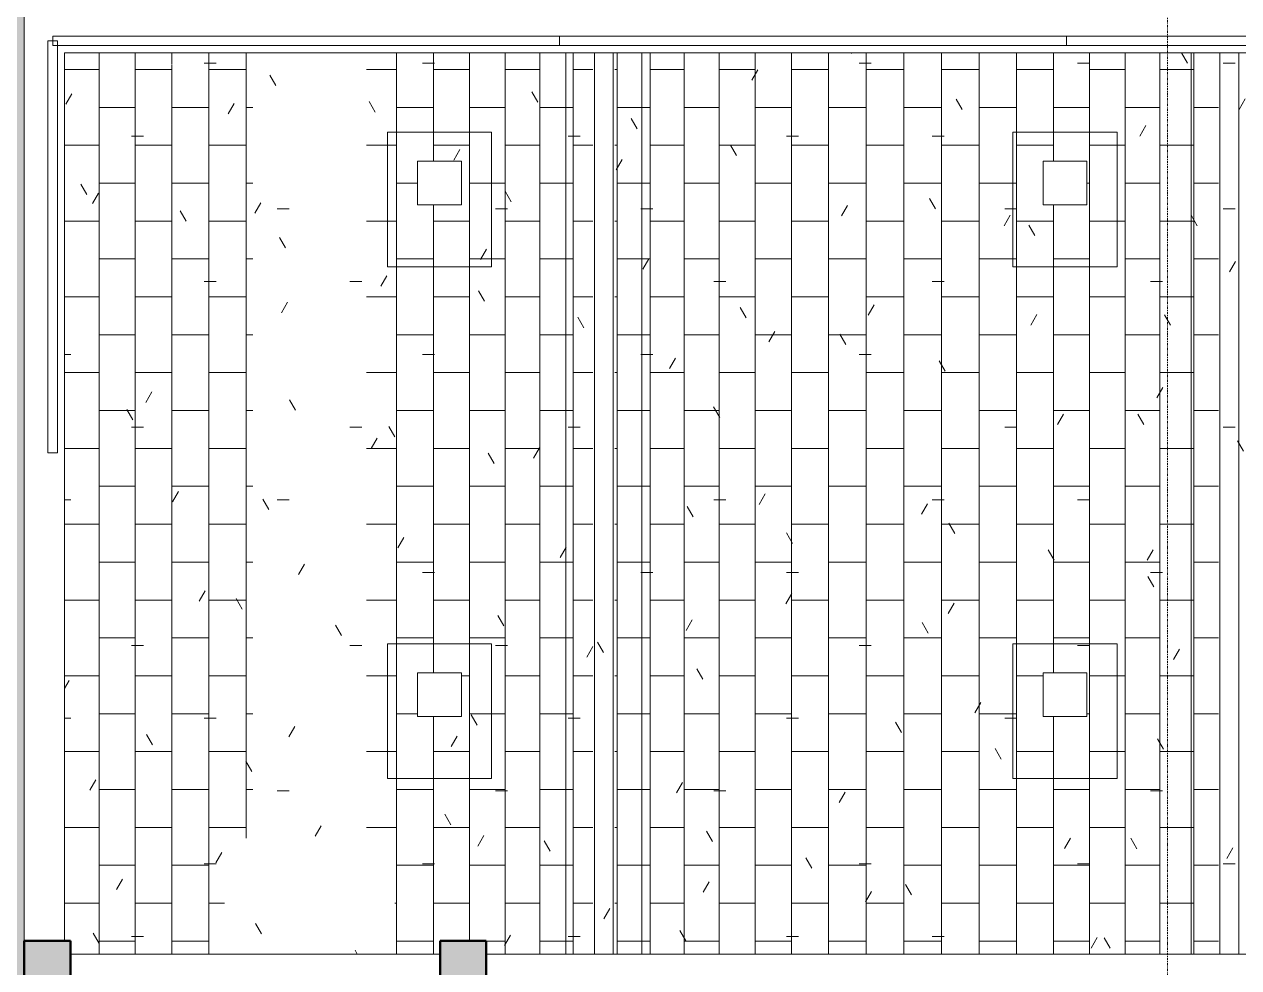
# Model space of a CAD drawing. Header units: inches. Extents: x -956 to 966, y -1111 to 895.
# Drawn here: x -211 to -82.8, y -149.2 to -49.6 of the extents above; entities that cross this region are included whole.
import ezdxf

# ---------------------------------------------------------------- set-up
doc = ezdxf.new("R2010")
doc.units = ezdxf.units.IN
doc.header["$MEASUREMENT"] = 0
doc.linetypes.add('Grid Line 1_4_', pattern=[0.4375, 0.25, -0.0625, 0.0625, -0.0625])
for name, color, linetype, lineweight in [('A-CLNG', 13, 'Continuous', 13), ('A-CLNG-PATT', 13, 'Continuous', 13), ('A-GLAZ-CURT', 52, 'Continuous', 9), ('A-WALL-PATT', 111, 'Continuous', 13), ('E-LITE-EQPM', 33, 'Continuous', 9), ('I-WALL', 2, 'Continuous', 13), ('S-GRID', 1, 'Continuous', 9)]:
    doc.layers.add(name, color=color, linetype=linetype, lineweight=lineweight)
pattern_1 = [(0, (0, 0), (30.72, 7.68), [1.267, -21.773, 1.267, -21.773, -122.88]), (0, (0, 0), (30.72, 7.68), [-46.08, 1.267, -44.813, 1.267, -21.773, -53.76]), (0, (0, 0), (30.72, 7.68), [-115.2, 1.267, -14.093, 1.267, -37.133]), (120, (11.52, 3.84), (-22.011075, 22.7643), [1.267, -21.773, 1.267, -21.773, -122.88]), (120, (11.52, 3.84), (-22.011075, 22.7643), [-46.08, 1.267, -44.813, 1.267, -21.773, -53.76]), (120, (11.52, 3.84), (-22.011075, 22.7643), [-115.2, 1.267, -14.093, 1.267, -37.133]), (240, (15.36, 19.2), (-8.708925, -30.4443), [1.267, -21.773, 1.267, -21.773, -122.88]), (240, (15.36, 19.2), (-8.708925, -30.4443), [-46.08, 1.267, -44.813, 1.267, -21.773, -53.76]), (240, (15.36, 19.2), (-8.708925, -30.4443), [-115.2, 1.267, -14.093, 1.267, -37.133])]

# ---------------------------------------------------------------- blocks, each defined once
blk = doc.blocks.new('System Panel - Glazed Centered-4346190-7TH FLOOR TELECOM OVERHEAD ROUTING PLAN')
at = {"layer": 'A-GLAZ-CURT', "color": 253, "lineweight": 13}
for p, q in [((-26.75, -0.5), (-26.75, 0.5)), ((-26.75, 0.5), (26.75, 0.5)), ((26.75, 0.5), (26.75, -0.5)), ((26.75, -0.5), (-26.75, -0.5))]:
    blk.add_line(p, q, dxfattribs=at)
blk = doc.blocks.new('System Panel - Glazed Centered-4615624-7TH FLOOR TELECOM OVERHEAD ROUTING PLAN')
at = {"layer": 'A-GLAZ-CURT', "color": 253, "lineweight": 13}
for p, q in [((-21.75, -0.5), (-21.75, 0.5)), ((-21.75, 0.5), (21.75, 0.5)), ((21.75, 0.5), (21.75, -0.5)), ((21.75, -0.5), (-21.75, -0.5))]:
    blk.add_line(p, q, dxfattribs=at)
blk = doc.blocks.new('Lighting - Recessed Square 4in Can - Not A Type - Load Type Catalog-2432636-7TH FLOOR TELECOM OVERHEAD ROUTING PLAN')
at = {"layer": 'E-LITE-EQPM', "color": 9}
for p, q in [((2.31, 2.31), (-2.31, 2.31)), ((-2.31, 2.31), (-2.31, -2.31)), ((2.31, -2.31), (2.31, 2.31)), ((-2.31, -2.31), (2.31, -2.31))]:
    blk.add_line(p, q, dxfattribs=at)
blk = doc.blocks.new('FP_1_54-7TH FLOOR TELECOM OVERHEAD ROUTING PLAN')
at = {"layer": 'A-CLNG-PATT', "color": 50}
for p, q in [((-203.08, -53.03), (-203.08, -52.62)), ((-203.08, -147.76), (-203.08, -53.04)), ((-199.29, -53.45), (-199.29, -52.62)), ((-199.29, -147.76), (-199.29, -53.48)), ((-195.42, -53.88), (-195.42, -52.62)), ((-191.5, -147.76), (-191.5, -52.62)), ((-187.55, -135.53), (-187.55, -52.62)), ((-171.69, -120.66), (-171.69, -52.62)), ((-167.8, -64.06), (-167.8, -52.62)), ((-163.98, -146.37), (-163.98, -52.62)), ((-160.23, -147.76), (-160.23, -52.62)), ((-156.58, -147.76), (-156.58, -52.62)), ((-153.05, -147.76), (-153.05, -52.62)), ((-206.73, -54.39), (-203.08, -54.39)), ((-199.29, -54.39), (-195.42, -54.39)), ((-195.42, -147.76), (-195.42, -53.93)), ((-191.5, -54.39), (-187.55, -54.39)), ((-174.86, -54.39), (-171.69, -54.39)), ((-167.8, -54.39), (-163.98, -54.39)), ((-160.23, -54.39), (-156.58, -54.39)), ((-153.05, -54.39), (-150.97, -54.39)), ((-203.08, -58.39), (-199.29, -58.39)), ((-195.42, -58.39), (-191.5, -58.39)), ((-187.55, -58.39), (-186.86, -58.39)), ((-171.69, -58.39), (-167.8, -58.39)), ((-163.98, -58.39), (-160.23, -58.39)), ((-156.58, -58.39), (-153.82, -58.39)), ((-153.82, -58.39), (-153.05, -58.39)), ((-206.73, -62.39), (-203.08, -62.39)), ((-199.29, -62.39), (-195.42, -62.39)), ((-191.5, -62.39), (-187.55, -62.39)), ((-174.86, -62.39), (-171.69, -62.39)), ((-167.8, -62.39), (-163.98, -62.39)), ((-160.23, -62.39), (-156.58, -62.39)), ((-153.05, -62.39), (-150.97, -62.39)), ((-203.08, -66.39), (-199.29, -66.39)), ((-195.42, -66.39), (-191.5, -66.39)), ((-187.55, -66.39), (-186.86, -66.39)), ((-171.69, -66.39), (-169.48, -66.39)), ((-163.98, -66.39), (-160.23, -66.39)), ((-156.58, -66.39), (-153.82, -66.39)), ((-153.82, -66.39), (-153.05, -66.39)), ((-167.8, -118.06), (-167.8, -68.68)), ((-206.73, -70.39), (-203.08, -70.39)), ((-199.29, -70.39), (-195.42, -70.39)), ((-191.5, -70.39), (-187.55, -70.39)), ((-174.86, -70.39), (-171.69, -70.39)), ((-167.8, -70.39), (-163.98, -70.39)), ((-160.23, -70.39), (-156.58, -70.39)), ((-153.05, -70.39), (-150.97, -70.39)), ((-203.08, -74.39), (-199.29, -74.39)), ((-195.42, -74.39), (-191.5, -74.39)), ((-187.55, -74.39), (-186.86, -74.39)), ((-171.69, -74.39), (-167.8, -74.39)), ((-163.98, -74.39), (-160.23, -74.39)), ((-156.58, -74.39), (-153.82, -74.39)), ((-153.82, -74.39), (-153.05, -74.39)), ((-206.73, -78.39), (-203.08, -78.39)), ((-199.29, -78.39), (-195.42, -78.39)), ((-191.5, -78.39), (-187.55, -78.39)), ((-174.86, -78.39), (-171.69, -78.39)), ((-167.8, -78.39), (-163.98, -78.39)), ((-160.23, -78.39), (-156.58, -78.39)), ((-153.05, -78.39), (-150.97, -78.39)), ((-203.08, -82.39), (-199.29, -82.39)), ((-195.42, -82.39), (-191.5, -82.39)), ((-187.55, -82.39), (-186.86, -82.39)), ((-171.69, -82.39), (-167.8, -82.39)), ((-163.98, -82.39), (-160.23, -82.39)), ((-156.58, -82.39), (-153.82, -82.39)), ((-153.82, -82.39), (-153.05, -82.39)), ((-206.73, -86.39), (-203.08, -86.39)), ((-199.29, -86.39), (-195.42, -86.39)), ((-191.5, -86.39), (-187.55, -86.39)), ((-174.86, -86.39), (-171.69, -86.39)), ((-167.8, -86.39), (-163.98, -86.39)), ((-160.23, -86.39), (-156.58, -86.39)), ((-153.05, -86.39), (-150.97, -86.39)), ((-203.08, -90.39), (-199.29, -90.39)), ((-195.42, -90.39), (-191.5, -90.39)), ((-187.55, -90.39), (-186.86, -90.39)), ((-171.69, -90.39), (-167.8, -90.39)), ((-163.98, -90.39), (-160.23, -90.39)), ((-156.58, -90.39), (-153.82, -90.39)), ((-153.82, -90.39), (-153.05, -90.39)), ((-206.73, -94.39), (-203.08, -94.39)), ((-199.29, -94.39), (-195.42, -94.39)), ((-191.5, -94.39), (-187.55, -94.39)), ((-174.86, -94.39), (-171.69, -94.39)), ((-167.8, -94.39), (-163.98, -94.39)), ((-160.23, -94.39), (-156.58, -94.39)), ((-153.05, -94.39), (-150.97, -94.39)), ((-203.08, -98.39), (-199.29, -98.39)), ((-195.42, -98.39), (-191.5, -98.39)), ((-187.55, -98.39), (-186.86, -98.39)), ((-171.69, -98.39), (-167.8, -98.39)), ((-163.98, -98.39), (-160.23, -98.39)), ((-156.58, -98.39), (-153.82, -98.39)), ((-153.82, -98.39), (-153.05, -98.39)), ((-206.73, -102.39), (-203.08, -102.39)), ((-199.29, -102.39), (-195.42, -102.39)), ((-191.5, -102.39), (-187.55, -102.39)), ((-174.86, -102.39), (-171.69, -102.39)), ((-167.79, -102.39), (-163.98, -102.39)), ((-160.23, -102.39), (-156.58, -102.39)), ((-153.05, -102.39), (-150.97, -102.39)), ((-203.08, -106.39), (-199.29, -106.39)), ((-195.42, -106.39), (-191.5, -106.39)), ((-187.55, -106.39), (-186.86, -106.39)), ((-171.69, -106.39), (-167.8, -106.39)), ((-163.98, -106.39), (-160.23, -106.39)), ((-156.58, -106.39), (-153.82, -106.39)), ((-153.82, -106.39), (-153.05, -106.39)), ((-206.73, -110.39), (-203.08, -110.39)), ((-199.29, -110.39), (-195.42, -110.39)), ((-191.5, -110.39), (-187.55, -110.39)), ((-174.86, -110.39), (-171.69, -110.39)), ((-167.8, -110.39), (-163.98, -110.39)), ((-160.23, -110.39), (-156.58, -110.39)), ((-153.05, -110.39), (-150.97, -110.39)), ((-203.08, -114.39), (-199.29, -114.39)), ((-195.42, -114.39), (-191.5, -114.39)), ((-187.55, -114.39), (-186.86, -114.39)), ((-171.69, -114.39), (-167.8, -114.39)), ((-163.98, -114.39), (-160.23, -114.39)), ((-156.58, -114.39), (-153.82, -114.39)), ((-153.82, -114.39), (-153.05, -114.39)), ((-206.73, -118.39), (-203.08, -118.39)), ((-199.29, -118.39), (-195.42, -118.39)), ((-191.5, -118.39), (-187.55, -118.39)), ((-174.86, -118.39), (-171.69, -118.39)), ((-164.85, -118.39), (-163.98, -118.39)), ((-160.23, -118.39), (-156.58, -118.39)), ((-153.05, -118.39), (-150.97, -118.39)), ((-171.69, -147.76), (-171.69, -120.69)), ((-203.08, -122.39), (-199.29, -122.39)), ((-195.42, -122.39), (-191.5, -122.39)), ((-187.55, -122.39), (-186.86, -122.39)), ((-171.69, -122.39), (-169.48, -122.39)), ((-167.8, -147.76), (-167.8, -122.68)), ((-163.98, -122.39), (-160.23, -122.39)), ((-156.58, -122.39), (-153.82, -122.39)), ((-153.82, -122.39), (-153.05, -122.39)), ((-206.73, -126.39), (-203.08, -126.39)), ((-199.29, -126.39), (-195.42, -126.39)), ((-191.5, -126.39), (-187.55, -126.39)), ((-174.86, -126.39), (-171.69, -126.39)), ((-167.8, -126.39), (-163.98, -126.39)), ((-160.23, -126.39), (-156.58, -126.39)), ((-153.05, -126.39), (-150.97, -126.39)), ((-203.08, -130.39), (-199.29, -130.39)), ((-195.42, -130.39), (-191.5, -130.39)), ((-187.55, -130.39), (-186.86, -130.39)), ((-171.69, -130.39), (-167.8, -130.39)), ((-163.98, -130.39), (-160.23, -130.39)), ((-156.58, -130.39), (-153.82, -130.39)), ((-153.82, -130.39), (-153.05, -130.39)), ((-206.73, -134.39), (-203.08, -134.39)), ((-199.29, -134.39), (-195.42, -134.39)), ((-191.5, -134.39), (-187.55, -134.39)), ((-174.86, -134.39), (-171.69, -134.39)), ((-167.8, -134.39), (-163.98, -134.39)), ((-160.23, -134.39), (-156.58, -134.39)), ((-153.05, -134.39), (-150.97, -134.39)), ((-203.08, -138.39), (-199.29, -138.39)), ((-195.41, -138.39), (-191.5, -138.39)), ((-171.69, -138.39), (-167.8, -138.39)), ((-163.98, -138.39), (-160.23, -138.39)), ((-156.58, -138.39), (-153.82, -138.39)), ((-153.82, -138.39), (-153.05, -138.39)), ((-206.73, -142.39), (-203.08, -142.39)), ((-199.29, -142.39), (-195.42, -142.39)), ((-191.5, -142.39), (-189.86, -142.39)), ((-171.86, -142.39), (-171.69, -142.39)), ((-167.8, -142.39), (-163.98, -142.39)), ((-160.23, -142.39), (-156.58, -142.39)), ((-153.05, -142.39), (-150.97, -142.39)), ((-203.08, -146.39), (-199.29, -146.39)), ((-195.42, -146.39), (-191.5, -146.39)), ((-171.69, -146.39), (-167.8, -146.39)), ((-162.23, -146.39), (-160.23, -146.39)), ((-156.58, -146.39), (-153.82, -146.39)), ((-153.82, -146.39), (-153.05, -146.39))]:
    blk.add_line(p, q, dxfattribs=at)
blk = doc.blocks.new('FP_1_55-7TH FLOOR TELECOM OVERHEAD ROUTING PLAN')
at = {"layer": 'A-CLNG-PATT', "color": 50}
for p, q in [((-148.41, -147.76), (-148.41, -52.62)), ((-144.93, -147.76), (-144.93, -52.62)), ((-141.34, -147.76), (-141.34, -52.62)), ((-137.65, -147.76), (-137.65, -52.62)), ((-133.86, -147.76), (-133.86, -52.62)), ((-130.01, -147.76), (-130.01, -52.62)), ((-126.1, -147.76), (-126.1, -52.62)), ((-122.14, -147.76), (-122.14, -52.62)), ((-118.17, -147.76), (-118.17, -52.62)), ((-114.19, -147.76), (-114.19, -52.62)), ((-110.22, -147.76), (-110.22, -52.62)), ((-106.28, -147.76), (-106.28, -52.62)), ((-102.38, -64.06), (-102.38, -52.62)), ((-98.55, -147.76), (-98.55, -52.62)), ((-94.79, -147.76), (-94.79, -52.62)), ((-91.13, -147.76), (-91.13, -52.62)), ((-87.57, -147.76), (-87.57, -52.62)), ((-148.67, -54.39), (-148.41, -54.39)), ((-144.93, -54.39), (-141.34, -54.39)), ((-137.65, -54.39), (-133.86, -54.39)), ((-130.01, -54.39), (-126.1, -54.39)), ((-122.14, -54.39), (-118.17, -54.39)), ((-114.19, -54.39), (-110.22, -54.39)), ((-106.28, -54.39), (-102.38, -54.39)), ((-98.55, -54.39), (-94.79, -54.39)), ((-91.13, -54.39), (-87.82, -54.39)), ((-87.82, -54.39), (-87.57, -54.39)), ((-148.41, -58.39), (-145.84, -58.39)), ((-145.82, -58.39), (-144.93, -58.39)), ((-141.34, -58.39), (-137.65, -58.39)), ((-133.86, -58.39), (-130.01, -58.39)), ((-126.1, -58.39), (-122.14, -58.39)), ((-118.17, -58.39), (-114.19, -58.39)), ((-110.22, -58.39), (-106.28, -58.39)), ((-102.38, -58.39), (-98.55, -58.39)), ((-94.79, -58.39), (-91.13, -58.39)), ((-87.57, -58.39), (-84.97, -58.39)), ((-148.67, -62.39), (-148.41, -62.39)), ((-144.93, -62.39), (-141.34, -62.39)), ((-137.65, -62.39), (-133.86, -62.39)), ((-130.01, -62.39), (-126.1, -62.39)), ((-122.14, -62.39), (-118.17, -62.39)), ((-114.19, -62.39), (-110.22, -62.39)), ((-106.28, -62.39), (-102.38, -62.39)), ((-98.55, -62.39), (-94.79, -62.39)), ((-91.13, -62.39), (-87.82, -62.39)), ((-87.82, -62.39), (-87.57, -62.39)), ((-148.41, -66.39), (-145.84, -66.39)), ((-145.82, -66.39), (-144.93, -66.39)), ((-141.34, -66.39), (-137.65, -66.39)), ((-133.86, -66.39), (-130.01, -66.39)), ((-126.1, -66.39), (-122.14, -66.39)), ((-118.17, -66.39), (-114.19, -66.39)), ((-110.22, -66.39), (-106.28, -66.39)), ((-98.85, -66.39), (-98.55, -66.39)), ((-94.79, -66.39), (-91.13, -66.39)), ((-87.57, -66.39), (-84.97, -66.39)), ((-102.38, -118.06), (-102.38, -68.68)), ((-148.67, -70.39), (-148.41, -70.39)), ((-144.93, -70.39), (-141.34, -70.39)), ((-137.65, -70.39), (-133.86, -70.39)), ((-130.01, -70.39), (-126.1, -70.39)), ((-122.14, -70.39), (-118.17, -70.39)), ((-114.19, -70.39), (-110.22, -70.39)), ((-106.28, -70.39), (-102.38, -70.39)), ((-98.55, -70.39), (-94.79, -70.39)), ((-91.13, -70.39), (-87.82, -70.39)), ((-87.82, -70.39), (-87.57, -70.39)), ((-148.41, -74.39), (-145.84, -74.39)), ((-145.82, -74.39), (-144.93, -74.39)), ((-141.34, -74.39), (-137.65, -74.39)), ((-133.86, -74.39), (-130.01, -74.39)), ((-126.1, -74.39), (-122.14, -74.39)), ((-118.17, -74.39), (-114.19, -74.39)), ((-110.22, -74.39), (-106.28, -74.39)), ((-102.38, -74.39), (-98.55, -74.39)), ((-94.79, -74.39), (-91.13, -74.39)), ((-87.57, -74.39), (-84.97, -74.39)), ((-148.67, -78.39), (-148.41, -78.39)), ((-144.93, -78.39), (-141.34, -78.39)), ((-137.65, -78.39), (-133.86, -78.39)), ((-130.01, -78.39), (-126.1, -78.39)), ((-122.14, -78.39), (-118.17, -78.39)), ((-114.19, -78.39), (-110.22, -78.39)), ((-106.28, -78.39), (-102.38, -78.39)), ((-98.55, -78.39), (-94.79, -78.39)), ((-91.13, -78.39), (-87.82, -78.39)), ((-87.82, -78.39), (-87.57, -78.39)), ((-148.41, -82.39), (-145.84, -82.39)), ((-145.82, -82.39), (-144.93, -82.39)), ((-141.34, -82.39), (-137.65, -82.39)), ((-133.86, -82.39), (-130.01, -82.39)), ((-126.1, -82.39), (-122.14, -82.39)), ((-118.17, -82.39), (-114.19, -82.39)), ((-110.22, -82.39), (-106.28, -82.39)), ((-102.38, -82.39), (-98.55, -82.39)), ((-94.79, -82.39), (-91.13, -82.39)), ((-87.57, -82.39), (-84.97, -82.39)), ((-148.67, -86.39), (-148.41, -86.39)), ((-144.93, -86.39), (-141.34, -86.39)), ((-137.65, -86.39), (-133.86, -86.39)), ((-130.01, -86.39), (-126.1, -86.39)), ((-122.14, -86.39), (-118.17, -86.39)), ((-114.19, -86.39), (-110.22, -86.39)), ((-106.28, -86.39), (-102.38, -86.39)), ((-98.55, -86.39), (-94.79, -86.39)), ((-91.13, -86.39), (-87.82, -86.39)), ((-87.82, -86.39), (-87.57, -86.39)), ((-148.41, -90.39), (-145.84, -90.39)), ((-145.82, -90.39), (-144.93, -90.39)), ((-141.34, -90.39), (-137.65, -90.39)), ((-133.86, -90.39), (-130.01, -90.39)), ((-126.1, -90.39), (-122.14, -90.39)), ((-118.17, -90.39), (-114.19, -90.39)), ((-110.22, -90.39), (-106.28, -90.39)), ((-102.38, -90.39), (-98.55, -90.39)), ((-94.79, -90.39), (-91.13, -90.39)), ((-87.57, -90.39), (-84.97, -90.39)), ((-148.67, -94.39), (-148.41, -94.39)), ((-144.93, -94.39), (-141.34, -94.39)), ((-137.65, -94.39), (-133.86, -94.39)), ((-130.01, -94.39), (-126.1, -94.39)), ((-122.14, -94.39), (-118.17, -94.39)), ((-114.19, -94.39), (-110.22, -94.39)), ((-106.28, -94.39), (-102.38, -94.39)), ((-98.55, -94.39), (-94.79, -94.39)), ((-91.13, -94.39), (-87.82, -94.39)), ((-87.82, -94.39), (-87.57, -94.39)), ((-148.41, -98.39), (-145.84, -98.39)), ((-145.82, -98.39), (-144.93, -98.39)), ((-141.34, -98.39), (-137.65, -98.39)), ((-133.86, -98.39), (-130.01, -98.39)), ((-126.1, -98.39), (-122.14, -98.39)), ((-118.17, -98.39), (-114.19, -98.39)), ((-110.22, -98.39), (-106.28, -98.39)), ((-102.38, -98.39), (-98.55, -98.39)), ((-94.79, -98.39), (-91.13, -98.39)), ((-87.57, -98.39), (-84.97, -98.39)), ((-148.67, -102.39), (-148.41, -102.39)), ((-144.93, -102.39), (-141.34, -102.39)), ((-137.65, -102.39), (-133.86, -102.39)), ((-130.01, -102.39), (-126.1, -102.39)), ((-122.14, -102.39), (-118.17, -102.39)), ((-114.19, -102.39), (-110.22, -102.39)), ((-106.28, -102.39), (-102.38, -102.39)), ((-98.55, -102.39), (-94.79, -102.39)), ((-91.13, -102.39), (-87.82, -102.39)), ((-87.82, -102.39), (-87.57, -102.39)), ((-148.41, -106.39), (-145.84, -106.39)), ((-145.82, -106.39), (-144.93, -106.39)), ((-141.34, -106.39), (-137.65, -106.39)), ((-133.86, -106.39), (-130.01, -106.39)), ((-126.1, -106.39), (-122.14, -106.39)), ((-118.17, -106.39), (-114.19, -106.39)), ((-110.22, -106.39), (-106.28, -106.39)), ((-102.38, -106.39), (-98.55, -106.39)), ((-94.79, -106.39), (-91.13, -106.39)), ((-87.57, -106.39), (-84.97, -106.39)), ((-148.67, -110.39), (-148.41, -110.39)), ((-144.93, -110.39), (-141.34, -110.39)), ((-137.65, -110.39), (-133.86, -110.39)), ((-130.01, -110.39), (-126.1, -110.39)), ((-122.14, -110.39), (-118.17, -110.39)), ((-114.19, -110.39), (-110.22, -110.39)), ((-106.28, -110.39), (-102.38, -110.39)), ((-98.55, -110.39), (-94.79, -110.39)), ((-91.13, -110.39), (-87.82, -110.39)), ((-87.82, -110.39), (-87.57, -110.39)), ((-148.41, -114.39), (-145.84, -114.39)), ((-145.82, -114.39), (-144.93, -114.39)), ((-141.34, -114.39), (-137.65, -114.39)), ((-133.86, -114.39), (-130.01, -114.39)), ((-126.1, -114.39), (-122.14, -114.39)), ((-118.17, -114.39), (-114.19, -114.39)), ((-110.22, -114.39), (-106.28, -114.39)), ((-102.38, -114.39), (-98.55, -114.39)), ((-94.79, -114.39), (-91.13, -114.39)), ((-87.57, -114.39), (-84.97, -114.39)), ((-148.67, -118.39), (-148.41, -118.39)), ((-144.93, -118.39), (-141.34, -118.39)), ((-137.65, -118.39), (-133.86, -118.39)), ((-130.01, -118.39), (-126.1, -118.39)), ((-122.14, -118.39), (-118.17, -118.39)), ((-114.19, -118.39), (-110.22, -118.39)), ((-106.28, -118.39), (-103.48, -118.39)), ((-98.55, -118.39), (-94.79, -118.39)), ((-91.13, -118.39), (-87.82, -118.39)), ((-87.82, -118.39), (-87.57, -118.39)), ((-148.41, -122.39), (-145.84, -122.39)), ((-145.82, -122.39), (-144.93, -122.39)), ((-141.34, -122.39), (-137.65, -122.39)), ((-133.86, -122.39), (-130.01, -122.39)), ((-126.1, -122.39), (-122.14, -122.39)), ((-118.17, -122.39), (-114.19, -122.39)), ((-110.22, -122.39), (-106.28, -122.39)), ((-102.38, -147.76), (-102.38, -122.68)), ((-98.85, -122.39), (-98.55, -122.39)), ((-94.79, -122.39), (-91.13, -122.39)), ((-87.57, -122.39), (-84.97, -122.39)), ((-148.67, -126.39), (-148.41, -126.39)), ((-144.93, -126.39), (-141.34, -126.39)), ((-137.65, -126.39), (-133.86, -126.39)), ((-130.01, -126.39), (-126.1, -126.39)), ((-122.14, -126.39), (-118.17, -126.39)), ((-114.19, -126.39), (-110.22, -126.39)), ((-106.28, -126.39), (-102.38, -126.39)), ((-98.55, -126.39), (-94.79, -126.39)), ((-91.13, -126.39), (-87.82, -126.39)), ((-87.82, -126.39), (-87.57, -126.39)), ((-148.41, -130.39), (-145.84, -130.39)), ((-145.82, -130.39), (-144.93, -130.39)), ((-141.34, -130.39), (-137.65, -130.39)), ((-133.86, -130.39), (-130.01, -130.39)), ((-126.1, -130.39), (-122.14, -130.39)), ((-118.17, -130.39), (-114.19, -130.39)), ((-110.22, -130.39), (-106.28, -130.39)), ((-102.38, -130.39), (-98.55, -130.39)), ((-94.79, -130.39), (-91.13, -130.39)), ((-87.57, -130.39), (-84.97, -130.39)), ((-148.67, -134.39), (-148.41, -134.39)), ((-144.93, -134.39), (-141.34, -134.39)), ((-137.65, -134.39), (-133.86, -134.39)), ((-130.01, -134.39), (-126.1, -134.39)), ((-122.14, -134.39), (-118.17, -134.39)), ((-114.19, -134.39), (-110.22, -134.39)), ((-106.28, -134.39), (-102.38, -134.39)), ((-98.55, -134.39), (-94.79, -134.39)), ((-91.13, -134.39), (-87.82, -134.39)), ((-87.82, -134.39), (-87.57, -134.39)), ((-148.41, -138.39), (-145.84, -138.39)), ((-145.82, -138.39), (-144.93, -138.39)), ((-141.34, -138.39), (-137.65, -138.39)), ((-133.86, -138.39), (-130.01, -138.39)), ((-126.1, -138.39), (-122.14, -138.39)), ((-118.17, -138.39), (-114.19, -138.39)), ((-110.22, -138.39), (-106.28, -138.39)), ((-102.38, -138.39), (-98.55, -138.39)), ((-94.79, -138.39), (-91.13, -138.39)), ((-87.57, -138.39), (-84.97, -138.39)), ((-148.67, -142.39), (-148.41, -142.39)), ((-144.93, -142.39), (-141.34, -142.39)), ((-137.65, -142.39), (-133.86, -142.39)), ((-130.01, -142.39), (-126.1, -142.39)), ((-122.14, -142.39), (-118.17, -142.39)), ((-114.19, -142.39), (-110.22, -142.39)), ((-106.28, -142.39), (-102.38, -142.39)), ((-98.55, -142.39), (-94.79, -142.39)), ((-91.13, -142.39), (-87.82, -142.39)), ((-87.82, -142.39), (-87.57, -142.39)), ((-148.41, -146.39), (-145.84, -146.39)), ((-145.82, -146.39), (-144.93, -146.39)), ((-141.34, -146.39), (-137.65, -146.39)), ((-133.86, -146.39), (-130.01, -146.39)), ((-126.1, -146.39), (-122.14, -146.39)), ((-118.17, -146.39), (-114.19, -146.39)), ((-110.22, -146.39), (-106.28, -146.39)), ((-102.38, -146.39), (-98.55, -146.39)), ((-94.79, -146.39), (-91.13, -146.39)), ((-87.57, -146.39), (-84.97, -146.39))]:
    blk.add_line(p, q, dxfattribs=at)
blk = doc.blocks.new('7th Floor Vault2 - 7th Floor Vault-3164437-7TH FLOOR TELECOM OVERHEAD ROUTING PLAN')
at = {"layer": 'A-CLNG', "color": 10, "lineweight": 9}
for p, q in [((-153.82, -52.62), (-153.82, -147.74)), ((-153.82, -52.62), (-153.82, -147.74)), ((-150.82, -52.62), (-150.82, -147.76)), ((-148.82, -52.62), (-148.82, -147.76)), ((-145.82, -52.62), (-145.82, -147.76)), ((-145.82, -52.62), (-145.82, -147.76)), ((-87.82, -52.62), (-87.82, -147.76)), ((-87.82, -52.62), (-87.82, -147.76)), ((-84.82, -52.62), (-84.82, -147.76)), ((-82.82, -52.62), (-82.82, -147.76))]:
    blk.add_line(p, q, dxfattribs=at)
at = {"layer": 'A-CLNG', "color": 9, "lineweight": 9}
for name in ['FP_1_54-7TH FLOOR TELECOM OVERHEAD ROUTING PLAN', 'FP_1_55-7TH FLOOR TELECOM OVERHEAD ROUTING PLAN']:
    blk.add_blockref(name, (0, 0), dxfattribs=at)

msp = doc.modelspace()

# ---------------------------------------------------------------- hatches: boundary and pattern name
at = {"layer": 'A-CLNG-PATT'}
h = msp.add_hatch(dxfattribs=at)
h.set_pattern_fill('FP1_12', color=253, style=0, pattern_type=2)
h.set_pattern_definition(pattern_1)
h.paths.add_polyline_path([(-294.34, -537.62), (-227.98, -537.62), (-227.98, -527.62), (-219.98, -527.62), (-219.98, -509.12), (-210.98, -509.12), (-210.98, -364.18), (-211.98, -364.18), (-211.98, -243.37), (-299.98, -243.37), (-299.98, -537.62)], flags=0)
h.paths.add_polyline_path([(-606.23, -537.62), (-602.07, -537.62), (-602.07, -532.87), (-606.23, -532.87), (-606.23, -535.37)], flags=0)
h.paths.add_polyline_path([(-561.64, -537.62), (-356.48, -537.62), (-356.48, -525.62), (-323.98, -525.62), (-323.98, -537.62), (-305.35, -537.62), (-305.35, -525.37), (-321.35, -525.37), (-321.35, -427.37), (-305.35, -427.37), (-305.35, -243.37), (-386.84, -243.37), (-386.84, -318.61), (-390.84, -318.61), (-390.84, -243.37), (-496.9, -243.37), (-496.9, -318.61), (-500.9, -318.61), (-500.9, -243.37), (-562.04, -243.37), (-562.04, -427.37), (-500.9, -427.37), (-500.9, -402.61), (-496.9, -402.61), (-496.9, -427.37), (-390.84, -427.37), (-390.84, -402.61), (-386.84, -402.61), (-386.84, -427.37), (-370.04, -427.37), (-370.04, -525.37), (-578.04, -525.37), (-578.04, -243.37), (-578.35, -243.37), (-578.35, -528.62), (-563.48, -528.62), (-563.48, -537.62)], flags=0)
h.paths.add_polyline_path([(-567.73, -537.62), (-567.73, -532.87), (-578.07, -532.87), (-578.07, -537.62), (-572.48, -537.62)], flags=0)
h.paths.add_polyline_path([(-352.23, -537.62), (-349.48, -537.62), (-349.48, -529.87), (-352.23, -529.87), (-352.23, -536.61)], flags=0)
h.paths.add_polyline_path([(-680.44, -535.37), (-610.48, -535.37), (-610.48, -528.62), (-583.23, -528.62), (-583.23, -526.62), (-662.91, -526.62), (-662.91, -498.61), (-665.8, -498.61), (-665.8, -402.61), (-661.8, -402.61), (-661.8, -428.62), (-583.23, -428.62), (-583.23, -422.62), (-598.91, -422.62), (-598.91, -386.62), (-662.91, -386.62), (-662.91, -318.61), (-665.8, -318.61), (-665.8, -243.37), (-666.35, -243.37), (-666.35, -246.62), (-730.35, -246.62), (-730.35, -243.37), (-762.35, -243.37), (-762.35, -246.62), (-771.86, -246.62), (-771.86, -288.62), (-694.91, -288.62), (-694.91, -386.62), (-790.91, -386.62), (-790.91, -288.62), (-775.86, -288.62), (-775.86, -246.62), (-842.35, -246.62), (-842.35, -243.37), (-853.35, -243.37), (-853.35, -535.37), (-710.14, -535.37)], flags=0)
h.paths.add_polyline_path([(-834.85, -526.62), (-850.85, -526.62), (-850.85, -428.62), (-706.85, -428.62), (-706.85, -526.62), (-828.94, -526.62)], flags=0)
h.paths.add_polyline_path([(-255.48, -481.68), (-256.53, -481.54), (-257.51, -481.14), (-258.35, -480.49), (-259, -479.65), (-259.4, -478.67), (-259.54, -477.62), (-259.4, -476.57), (-259, -475.59), (-258.35, -474.75), (-257.51, -474.1), (-256.53, -473.7), (-255.48, -473.56), (-254.43, -473.7), (-253.45, -474.1), (-252.6, -474.75), (-251.96, -475.59), (-251.55, -476.57), (-251.41, -477.62), (-251.55, -478.67), (-251.96, -479.65), (-252.6, -480.49), (-253.45, -481.14), (-254.43, -481.54)], flags=0)
h.paths.add_polyline_path([(-255.48, -421.68), (-256.53, -421.54), (-257.51, -421.14), (-258.35, -420.49), (-259, -419.65), (-259.4, -418.67), (-259.54, -417.62), (-259.4, -416.57), (-259, -415.59), (-258.35, -414.75), (-257.51, -414.1), (-256.53, -413.7), (-255.48, -413.56), (-254.43, -413.7), (-253.45, -414.1), (-252.6, -414.75), (-251.96, -415.59), (-251.55, -416.57), (-251.41, -417.62), (-251.55, -418.67), (-251.96, -419.65), (-252.6, -420.49), (-253.45, -421.14), (-254.43, -421.54)], flags=0)
h.paths.add_polyline_path([(-255.48, -361.68), (-256.53, -361.54), (-257.51, -361.14), (-258.35, -360.49), (-259, -359.65), (-259.4, -358.67), (-259.54, -357.62), (-259.4, -356.57), (-259, -355.59), (-258.35, -354.75), (-257.51, -354.1), (-256.53, -353.7), (-255.48, -353.56), (-254.43, -353.7), (-253.45, -354.1), (-252.6, -354.75), (-251.96, -355.59), (-251.55, -356.57), (-251.41, -357.62), (-251.55, -358.67), (-251.96, -359.65), (-252.6, -360.49), (-253.45, -361.14), (-254.43, -361.54)], flags=0)
h.paths.add_polyline_path([(-255.48, -301.68), (-256.53, -301.54), (-257.51, -301.14), (-258.35, -300.49), (-259, -299.65), (-259.4, -298.67), (-259.54, -297.62), (-259.4, -296.57), (-259, -295.59), (-258.35, -294.75), (-257.51, -294.1), (-256.53, -293.7), (-255.48, -293.56), (-254.43, -293.7), (-253.45, -294.1), (-252.6, -294.75), (-251.96, -295.59), (-251.55, -296.57), (-251.41, -297.62), (-251.55, -298.67), (-251.96, -299.65), (-252.6, -300.49), (-253.45, -301.14), (-254.43, -301.54)], flags=0)
h.paths.add_polyline_path([(-661.8, -288.62), (-598.91, -288.62), (-598.91, -252.62), (-583.23, -252.62), (-583.23, -243.37), (-661.8, -243.37), (-661.8, -282.19)], flags=0)
h.paths.add_polyline_path([(-258.35, -241.12), (-257.53, -241.12), (-258.35, -240.49), (-259, -239.65), (-259.4, -238.67), (-259.54, -237.62), (-259.4, -236.57), (-259, -235.59), (-258.35, -234.75), (-257.51, -234.1), (-256.53, -233.7), (-255.48, -233.56), (-254.43, -233.7), (-253.45, -234.1), (-252.6, -234.75), (-251.96, -235.59), (-251.55, -236.57), (-251.41, -237.62), (-251.55, -238.67), (-251.96, -239.65), (-252.6, -240.49), (-253.42, -241.12), (-211.98, -241.12), (-211.98, -209.62), (-299.98, -209.62), (-299.98, -241.12), (-259, -241.12)], flags=0)
h.paths.add_polyline_path([(-578.35, -241.12), (-578.04, -241.12), (-578.04, -231.37), (-562.04, -231.37), (-562.04, -241.12), (-500.9, -241.12), (-500.9, -222.61), (-496.9, -222.61), (-496.9, -241.12), (-390.84, -241.12), (-390.84, -222.61), (-386.84, -222.61), (-386.84, -241.12), (-305.35, -241.12), (-305.35, -209.62), (-363.1, -209.62), (-363.1, -212.62), (-337.6, -212.62), (-337.6, -238.12), (-363.1, -238.12), (-363.1, -213.62), (-559.1, -213.62), (-559.1, -209.62), (-578.35, -209.62), (-578.35, -235.91)], flags=0)
h.paths.add_polyline_path([(-621.04, -241.12), (-583.23, -241.12), (-583.23, -209.62), (-666.35, -209.62), (-666.35, -241.12), (-665.8, -241.12), (-665.8, -222.61), (-661.8, -222.61), (-661.8, -241.12), (-650.74, -241.12)], flags=0)
h.paths.add_polyline_path([(-842.35, -241.12), (-842.35, -209.62), (-853.35, -209.62), (-853.35, -241.12)], flags=0)
h.paths.add_polyline_path([(-762.35, -241.12), (-730.35, -241.12), (-730.35, -209.62), (-762.35, -209.62), (-762.35, -222.78)], flags=0)
h.paths.add_polyline_path([(-578.35, -207.37), (-559.1, -207.37), (-559.1, -197.62), (-578.35, -197.62), (-578.35, -202.98)], flags=0)
h.paths.add_polyline_path([(-363.1, -207.37), (-305.35, -207.37), (-305.35, -197.62), (-363.1, -197.62), (-363.1, -202.98)], flags=0)
h.paths.add_polyline_path([(-294.34, -207.37), (-211.98, -207.37), (-211.98, -186.24), (-210.98, -186.24), (-210.98, -48.37), (45.27, -48.37), (45.27, -53.62), (99.27, -53.62), (99.27, -48.37), (317.04, -48.37), (317.04, 11.88), (228.2, 11.88), (228.2, 5.39), (224.2, 5.39), (224.2, 11.88), (-11.8, 11.88), (-11.8, 5.39), (-15.8, 5.39), (-15.8, 11.88), (-363.1, 11.88), (-363.1, 37.38), (-340.48, 37.38), (-340.48, 40.38), (-412.8, 40.38), (-412.8, 8.88), (-336.96, 8.84), (-336.96, 6.63), (-412.8, 6.63), (-412.8, 5.39), (-416.8, 5.39), (-416.8, 6.63), (-532.8, 6.63), (-532.8, 5.39), (-536.8, 5.39), (-536.8, 6.63), (-652.8, 6.63), (-652.8, 5.39), (-656.8, 5.39), (-656.8, 6.63), (-772.86, 6.63), (-772.86, 5.39), (-776.86, 5.39), (-776.86, 6.63), (-853.35, 6.63), (-853.35, -192.24), (-838.91, -192.24), (-838.91, -190.24), (-318.91, -190.24), (-318.91, -192.24), (-299.98, -192.24), (-299.98, -207.37)], flags=0)
h.paths.add_polyline_path([(-583.23, -207.37), (-583.23, -197.62), (-666.35, -197.62), (-666.35, -207.37), (-591.34, -207.37)], flags=0)
h.paths.add_polyline_path([(-853.35, -207.37), (-842.35, -207.37), (-842.35, -197.62), (-853.35, -197.62), (-853.35, -202.98)], flags=0)
h.paths.add_polyline_path([(-739.84, -207.37), (-730.35, -207.37), (-730.35, -197.62), (-762.35, -197.62), (-762.35, -207.37)], flags=0)
h.paths.add_polyline_path([(-772.92, -162.61), (-776.8, -162.61), (-776.8, -66.61), (-772.8, -66.61), (-772.8, -162.61)], flags=0)
h.paths.add_polyline_path([(-532.92, -162.61), (-536.8, -162.61), (-536.8, -66.61), (-532.8, -66.61), (-532.8, -162.61)], flags=0)
h.paths.add_polyline_path([(-656.8, -162.61), (-656.8, -66.61), (-652.8, -66.61), (-652.8, -162.61), (-656.67, -162.61)], flags=0)
h.paths.add_polyline_path([(-416.8, -162.61), (-416.8, -66.61), (-412.8, -66.61), (-412.8, -162.61), (-416.67, -162.61)], flags=0)
h.paths.add_polyline_path([(-280.92, -162.61), (-284.8, -162.61), (-284.8, -66.61), (-280.8, -66.61), (-280.8, -162.61), (-280.92, -162.61)], flags=0)
h.paths.add_polyline_path([(-769.54, 8.88), (-656.8, 8.88), (-656.8, 40.38), (-772.86, 40.38), (-772.86, 8.88)], flags=0)
h.paths.add_polyline_path([(-621.04, 8.88), (-536.8, 8.88), (-536.8, 40.38), (-652.8, 40.38), (-652.8, 8.88), (-650.74, 8.88)], flags=0)
h.paths.add_polyline_path([(-776.86, 8.88), (-776.86, 40.38), (-853.35, 40.38), (-853.35, 8.88), (-799.24, 8.88)], flags=0)
h.paths.add_polyline_path([(-416.8, 8.88), (-416.8, 40.38), (-532.8, 40.38), (-532.8, 8.88), (-442.84, 8.88)], flags=0)
h.paths.add_polyline_path([(121.46, 14.13), (224.2, 14.13), (224.2, 35.13), (116.9, 35.13), (116.9, 14.13)], flags=0)
h.paths.add_polyline_path([(62.06, 14.13), (91.4, 14.13), (91.4, 35.13), (-11.8, 35.13), (-11.8, 14.13), (32.36, 14.13)], flags=0)
h.paths.add_polyline_path([(-95.08, 14.13), (-15.8, 14.13), (-15.8, 35.13), (-95.08, 35.13), (-95.08, 27.07), (-124.33, 27.07), (-124.33, 14.13), (-116.14, 14.13)], flags=0)
h.paths.add_polyline_path([(228.2, 14.13), (317.04, 14.13), (317.04, 35.13), (228.2, 35.13), (228.2, 34.65)], flags=0)
h.paths.add_polyline_path([(-335.1, 17.26), (-335.1, 41.51), (-335.6, 41.51), (-335.6, 17.26)], flags=0)
h.paths.add_polyline_path([(94.52, 34.26), (114.65, 34.26), (114.65, 35.13), (93.65, 35.13), (93.65, 34.26)], flags=0)
h.paths.add_polyline_path([(240.26, 37.38), (317.04, 37.38), (317.04, 58.26), (315.04, 58.26), (315.04, 261.88), (228.2, 261.88), (228.2, 173.39), (224.2, 173.39), (224.2, 261.88), (-11.8, 261.88), (-11.8, 173.39), (-15.8, 173.39), (-15.8, 261.88), (-95.08, 261.88), (-95.08, 225.07), (-94.33, 225.05), (-94.33, 126.07), (-95.08, 126.07), (-95.08, 37.38), (-15.8, 37.38), (-15.8, 101.39), (-11.8, 101.39), (-11.8, 37.38), (224.2, 37.38), (224.2, 101.39), (228.2, 101.39), (228.2, 37.38)], flags=0)
h.paths.add_polyline_path([(-412.8, 42.63), (-340.48, 42.63), (-340.48, 256.63), (-412.8, 256.63), (-412.8, 173.39), (-416.8, 173.39), (-416.8, 256.63), (-532.8, 256.63), (-532.8, 173.39), (-536.8, 173.39), (-536.8, 256.63), (-652.8, 256.63), (-652.8, 173.39), (-656.8, 173.39), (-656.8, 256.63), (-772.8, 256.63), (-772.8, 173.39), (-776.8, 173.39), (-776.8, 256.63), (-853.35, 256.63), (-853.35, 42.63), (-776.86, 42.63), (-776.86, 101.39), (-772.86, 101.39), (-772.86, 42.63), (-656.8, 42.63), (-656.8, 101.39), (-652.8, 101.39), (-652.8, 42.63), (-536.8, 42.63), (-536.8, 101.39), (-532.8, 101.39), (-532.8, 42.63), (-416.8, 42.63), (-416.8, 101.39), (-412.8, 101.39), (-412.8, 74.26)], flags=0)
h.paths.add_polyline_path([(108.08, 52.39), (104.2, 52.39), (104.2, 100.39), (108.2, 100.39), (108.2, 52.39)], flags=0)
h.paths.add_polyline_path([(106.61, 173.39), (104.2, 173.39), (104.2, 221.39), (108.2, 221.39), (108.2, 173.39), (108.08, 173.39)], flags=0)
h.paths.add_polyline_path([(-652.8, 258.88), (-536.8, 258.88), (-536.8, 269.39), (-532.8, 269.39), (-532.8, 258.88), (-416.8, 258.88), (-416.8, 269.39), (-412.8, 269.39), (-412.8, 258.88), (-340.48, 258.88), (-340.48, 261.88), (-363.1, 261.88), (-363.1, 287.38), (-340.48, 287.38), (-340.48, 290.38), (-853.35, 290.38), (-853.35, 258.88), (-776.8, 258.88), (-776.8, 269.39), (-772.8, 269.39), (-772.8, 258.88), (-656.8, 258.88), (-656.8, 269.39), (-652.8, 269.39), (-652.8, 269.26)], flags=0)
h.paths.add_polyline_path([(-27.04, 264.13), (-15.8, 264.13), (-15.8, 269.39), (-11.8, 269.39), (-11.8, 264.13), (93.04, 264.13), (93.04, 285.13), (-95.08, 285.13), (-95.08, 264.13), (-48.94, 264.13)], flags=0)
h.paths.add_polyline_path([(315.04, 264.13), (315.04, 285.13), (116.9, 285.13), (116.9, 264.13), (224.2, 264.13), (224.2, 269.39), (228.2, 269.39), (228.2, 264.13), (299.66, 264.13)], flags=0)
h.paths.add_polyline_path([(-55.95, 287.38), (315.04, 287.38), (315.04, 490.26), (317.04, 490.26), (317.04, 506.51), (-95.08, 506.51), (-95.08, 423.07), (-94.33, 423.05), (-94.33, 324.07), (-95.08, 324.07), (-95.08, 287.38), (-56.74, 287.38)], flags=0)
h.paths.add_polyline_path([(-383.44, 292.63), (-340.48, 292.63), (-340.49, 506.51), (-853.35, 506.51), (-853.35, 292.63), (-413.14, 292.63)], flags=0)
h.paths.add_polyline_path([(-772.92, 341.39), (-776.8, 341.39), (-776.8, 437.39), (-772.8, 437.39), (-772.8, 341.39), (-772.92, 341.39)], flags=0)
h.paths.add_polyline_path([(-656.8, 341.39), (-656.8, 437.39), (-652.8, 437.39), (-652.8, 341.39), (-656.67, 341.39)], flags=0)
h.paths.add_polyline_path([(-536.67, 341.39), (-536.8, 341.39), (-536.8, 437.39), (-532.8, 437.39), (-532.8, 341.39), (-532.92, 341.39)], flags=0)
h.paths.add_polyline_path([(-416.8, 341.39), (-416.8, 437.39), (-412.8, 437.39), (-412.8, 341.39), (-416.67, 341.39)], flags=0)
h.paths.add_polyline_path([(108.2, 343.86), (104.2, 343.86), (104.2, 439.86), (108.2, 439.86), (108.2, 343.98)], flags=0)
h.paths.add_polyline_path([(-11.92, 343.86), (-15.8, 343.86), (-15.8, 439.86), (-11.8, 439.86), (-11.8, 343.86), (-11.92, 343.86)], flags=0)
h.paths.add_polyline_path([(224.2, 343.86), (224.2, 439.86), (228.2, 439.86), (228.2, 343.86), (224.33, 343.86)], flags=0)
h.paths.add_polyline_path([(306.4, 508.76), (317.04, 508.76), (317.04, 537.38), (407.03, 537.38), (407.03, 540.38), (228.2, 540.38), (228.2, 511.86), (224.2, 511.86), (224.2, 540.38), (-11.8, 540.38), (-11.8, 511.86), (-15.8, 511.86), (-15.8, 540.38), (-412.8, 540.38), (-412.8, 509.39), (-416.8, 509.39), (-416.8, 540.38), (-532.8, 540.38), (-532.8, 509.39), (-536.8, 509.39), (-536.8, 540.38), (-652.8, 540.38), (-652.8, 509.39), (-656.8, 509.39), (-656.8, 540.38), (-772.86, 540.38), (-772.86, 509.39), (-776.86, 509.39), (-776.86, 540.38), (-853.35, 540.38), (-853.35, 508.76), (-340.48, 508.76), (-340.48, 511.88), (-363.1, 511.88), (-363.1, 537.38), (-129.71, 537.38), (-129.71, 536.38), (-124.33, 536.38), (-124.33, 522.07), (-95.08, 522.07), (-95.08, 508.76), (299.66, 508.76)], flags=0)
h.paths.add_polyline_path([(93.65, 511.88), (91.4, 511.88), (91.4, 537.38), (116.9, 537.38), (116.9, 511.88), (114.65, 511.88)], flags=0)
h.paths.add_polyline_path([(589.87, 537.38), (589.87, 540.38), (555.53, 540.38), (555.53, 537.38), (581.81, 537.38)], flags=0)
h.paths.add_polyline_path([(294.27, 542.63), (407.03, 542.63), (407.03, 567.38), (464.2, 567.38), (464.2, 607.86), (468.2, 607.86), (468.2, 567.38), (554.2, 567.38), (554.2, 607.86), (558.2, 607.86), (558.2, 559.86), (555.53, 559.86), (555.53, 542.63), (589.87, 542.63), (589.87, 797.38), (-167.83, 797.38), (-167.83, 645.01), (-334.83, 645.01), (-334.83, 797.38), (-851.35, 797.38), (-851.35, 795.38), (-853.35, 795.38), (-853.35, 542.63), (-776.86, 542.63), (-776.86, 605.39), (-772.86, 605.39), (-772.86, 542.63), (-656.8, 542.63), (-656.8, 605.39), (-652.8, 605.39), (-652.8, 542.63), (-536.8, 542.63), (-536.8, 605.39), (-532.8, 605.39), (-532.8, 542.63), (-416.8, 542.63), (-416.8, 605.39), (-412.8, 605.39), (-412.8, 542.63), (-15.8, 542.63), (-15.8, 607.86), (-11.8, 607.86), (-11.8, 542.63), (224.2, 542.63), (224.2, 607.86), (228.2, 607.86), (228.2, 542.63), (269.96, 542.63)], flags=0)
h.paths.add_polyline_path([(-251.8, 559.86), (-255.8, 559.86), (-255.8, 607.86), (-251.8, 607.86), (-251.8, 559.98)], flags=0)
h.paths.add_polyline_path([(-131.8, 559.86), (-135.8, 559.86), (-135.8, 607.86), (-131.8, 607.86), (-131.8, 559.98)], flags=0)
h.paths.add_polyline_path([(104.33, 559.86), (104.2, 559.86), (104.2, 607.86), (108.2, 607.86), (108.2, 559.86), (106.61, 559.86)], flags=0)
h.paths.add_polyline_path([(344.2, 559.86), (344.2, 607.86), (348.2, 607.86), (348.2, 559.86), (344.33, 559.86)], flags=0)
h.paths.add_polyline_path([(-776.8, 677.39), (-776.8, 773.39), (-772.8, 773.39), (-772.8, 677.39), (-776.67, 677.39)], flags=0)
h.paths.add_polyline_path([(-656.67, 677.39), (-656.8, 677.39), (-656.8, 773.39), (-652.8, 773.39), (-652.8, 677.39), (-652.92, 677.39)], flags=0)
h.paths.add_polyline_path([(-536.67, 677.39), (-536.8, 677.39), (-536.8, 773.39), (-532.8, 773.39), (-532.8, 677.39), (-532.92, 677.39)], flags=0)
h.paths.add_polyline_path([(-416.67, 679.86), (-416.8, 679.86), (-416.8, 775.86), (-412.8, 775.86), (-412.8, 679.86), (-413.14, 679.86)], flags=0)
h.paths.add_polyline_path([(-135.67, 679.86), (-135.8, 679.86), (-135.8, 775.86), (-131.8, 775.86), (-131.8, 679.86), (-131.92, 679.86)], flags=0)
h.paths.add_polyline_path([(-11.92, 679.86), (-15.8, 679.86), (-15.8, 775.86), (-11.8, 775.86), (-11.8, 679.86)], flags=0)
h.paths.add_polyline_path([(106.61, 679.86), (104.2, 679.86), (104.2, 775.86), (108.2, 775.86), (108.2, 679.86), (108.08, 679.86)], flags=0)
h.paths.add_polyline_path([(228.08, 679.86), (224.2, 679.86), (224.2, 775.86), (228.2, 775.86), (228.2, 679.86), (228.08, 679.86)], flags=0)
h.paths.add_polyline_path([(348.08, 679.86), (344.2, 679.86), (344.2, 775.86), (348.2, 775.86), (348.2, 679.86), (348.08, 679.86)], flags=0)
h.paths.add_polyline_path([(464.2, 679.86), (464.2, 775.86), (468.2, 775.86), (468.2, 679.86), (464.33, 679.86)], flags=0)
h.paths.add_polyline_path([(-848.93, 741.36), (-848.94, 741.36), (-848.93, 789.36), (-848.49, 789.36), (-848.5, 741.36), (-848.89, 741.36)], flags=0)
h = msp.add_hatch(dxfattribs=at)
h.set_pattern_fill('FP1_12', color=253, style=0, pattern_type=2)
h.set_pattern_definition(pattern_1)
h.paths.add_polyline_path([(-160.69, -181.37), (-152.73, -181.37), (-152.73, -176.12), (-162.23, -176.12), (-162.23, -181.37)], flags=0)
h.paths.add_polyline_path([(-167.1, -181.37), (-167.1, -152.01), (-206.1, -152.01), (-206.1, -181.37), (-175.54, -181.37)], flags=0)
h.paths.add_polyline_path([(-160.69, -171.74), (-152.73, -171.74), (-152.73, -152.01), (-162.23, -152.01), (-162.23, -171.74)], flags=0)
h.paths.add_polyline_path([(-162.23, -147.76), (6.84, -147.76), (6.84, -53.24), (6.4, -53.24), (6.4, -52.62), (-206.73, -52.62), (-206.73, -146.37), (-206.1, -146.37), (-206.1, -147.76), (-167.1, -147.76), (-167.1, -146.37), (-162.23, -146.37), (-162.23, -147.52)], flags=0)
h.paths.add_polyline_path([(-32.85, -122.68), (-37.48, -122.68), (-37.48, -118.06), (-32.85, -118.06), (-32.85, -122.48)], flags=0)
h.paths.add_polyline_path([(-103.48, -122.68), (-103.48, -118.06), (-98.85, -118.06), (-98.85, -122.68), (-101.29, -122.68)], flags=0)
h.paths.add_polyline_path([(-169.48, -122.68), (-169.48, -118.06), (-164.85, -118.06), (-164.85, -122.68), (-168.56, -122.68)], flags=0)
h.paths.add_polyline_path([(-36.91, -68.68), (-37.48, -68.68), (-37.48, -64.06), (-32.85, -64.06), (-32.85, -68.68), (-36.88, -68.68)], flags=0)
h.paths.add_polyline_path([(-102.91, -68.68), (-103.48, -68.68), (-103.48, -64.06), (-98.85, -64.06), (-98.85, -68.68), (-102.88, -68.68)], flags=0)
h.paths.add_polyline_path([(-164.85, -68.68), (-169.48, -68.68), (-169.48, -64.06), (-164.85, -64.06), (-164.85, -68.12)], flags=0)
at = {"layer": 'A-WALL-PATT'}
for points in [[(-206.1, -186.24), (-206.1, -146.37), (-210.98, -146.37), (-210.98, -186.24)], [(-167.1, -181.37), (-162.23, -181.37), (-162.23, -146.37), (-167.1, -146.37), (-167.1, -163.38)]]:
    msp.add_hatch(color=253, dxfattribs=at).paths.add_polyline_path(points, flags=0)

# ---------------------------------------------------------------- linework, layer by layer
at = {"layer": 'A-CLNG', "color": 50}
for p, q in [((-210.98, -146.37), (-210.98, -48.37)), ((6.4, -52.62), (-206.73, -52.62)), ((-172.66, -75.23), (-172.66, -61)), ((-172.66, -61), (-161.66, -61)), ((-161.66, -61), (-172.66, -61)), ((-172.66, -61), (-172.66, -75.23)), ((-161.66, -61), (-161.66, -75.23)), ((-161.66, -75.23), (-161.66, -61)), ((-106.66, -75.23), (-106.66, -61)), ((-106.66, -61), (-95.66, -61)), ((-95.66, -61), (-106.66, -61)), ((-106.66, -61), (-106.66, -75.23)), ((-95.66, -61), (-95.66, -75.23)), ((-95.66, -75.23), (-95.66, -61)), ((-206.73, -64.36), (-206.73, -146.37)), ((-161.66, -75.23), (-172.66, -75.23)), ((-172.66, -75.23), (-161.66, -75.23)), ((-95.66, -75.23), (-106.66, -75.23)), ((-106.66, -75.23), (-95.66, -75.23)), ((-172.66, -129.23), (-172.66, -115)), ((-172.66, -115), (-161.66, -115)), ((-161.66, -115), (-172.66, -115)), ((-172.66, -115), (-172.66, -129.23)), ((-161.66, -115), (-161.66, -129.23)), ((-161.66, -129.23), (-161.66, -115)), ((-106.66, -129.23), (-106.66, -115)), ((-106.66, -115), (-95.66, -115)), ((-95.66, -115), (-106.66, -115)), ((-106.66, -115), (-106.66, -129.23)), ((-95.66, -115), (-95.66, -129.23)), ((-95.66, -129.23), (-95.66, -115)), ((-161.66, -129.23), (-172.66, -129.23)), ((-172.66, -129.23), (-161.66, -129.23)), ((-95.66, -129.23), (-106.66, -129.23)), ((-106.66, -129.23), (-95.66, -129.23)), ((-210.98, -164.61), (-210.98, -146.37)), ((-206.73, -146.37), (-206.1, -146.37)), ((-152.73, -147.76), (6.84, -147.76))]:
    msp.add_line(p, q, dxfattribs=at)
at = {"layer": 'A-CLNG', "color": 253}
for p, q in [((-206.73, -146.37), (-206.73, -52.62)), ((-206.73, -52.62), (6.4, -52.62))]:
    msp.add_line(p, q, dxfattribs=at)
at = {"layer": 'I-WALL', "color": 253}
for p, q in [((-210.98, -48.37), (-210.98, -146.37)), ((-206.73, -52.62), (6.4, -52.62)), ((-206.73, -146.37), (-206.73, -52.62)), ((-167.1, -147.76), (-206.1, -147.76)), ((6.84, -147.76), (-162.23, -147.76))]:
    msp.add_line(p, q, dxfattribs=at)
at = {"layer": 'I-WALL', "color": 133, "lineweight": 50}
for p, q in [((-210.98, -186.24), (-210.98, -146.37)), ((-210.98, -146.37), (-206.1, -146.37)), ((-206.1, -146.37), (-206.1, -181.37)), ((-167.1, -181.37), (-167.1, -146.37)), ((-167.1, -146.37), (-162.23, -146.37)), ((-162.23, -146.37), (-162.23, -171.87))]:
    msp.add_line(p, q, dxfattribs=at)
at = {"layer": 'S-GRID', "linetype": 'Grid Line 1_4_'}
msp.add_line((-90.32, -477.87), (-90.32, 870.85), dxfattribs=at)

# ---------------------------------------------------------------- block references
at = {"layer": 'A-CLNG', "color": 10, "lineweight": 9}
msp.add_blockref('7th Floor Vault2 - 7th Floor Vault-3164437-7TH FLOOR TELECOM OVERHEAD ROUTING PLAN', (0, 0), dxfattribs=at)
at = {"layer": 'A-GLAZ-CURT', "color": 9}
for name, p, rotation in [('System Panel - Glazed Centered-4346190-7TH FLOOR TELECOM OVERHEAD ROUTING PLAN', (-181.23, -51.37), 180), ('System Panel - Glazed Centered-4346190-7TH FLOOR TELECOM OVERHEAD ROUTING PLAN', (-127.73, -51.37), 180), ('System Panel - Glazed Centered-4346190-7TH FLOOR TELECOM OVERHEAD ROUTING PLAN', (-74.23, -51.37), 180), ('System Panel - Glazed Centered-4615624-7TH FLOOR TELECOM OVERHEAD ROUTING PLAN', (-207.98, -73.12), 270)]:
    msp.add_blockref(name, p, dxfattribs=dict(at, rotation=rotation))
at = {"layer": 'E-LITE-EQPM', "color": 9, "extrusion": (0, 0, -1), "rotation": 180}
for p in [(167.16, -66.37), (101.16, -66.37), (167.16, -120.37), (101.16, -120.37)]:
    msp.add_blockref('Lighting - Recessed Square 4in Can - Not A Type - Load Type Catalog-2432636-7TH FLOOR TELECOM OVERHEAD ROUTING PLAN', p, dxfattribs=at)

doc.saveas('drawing.dxf')
